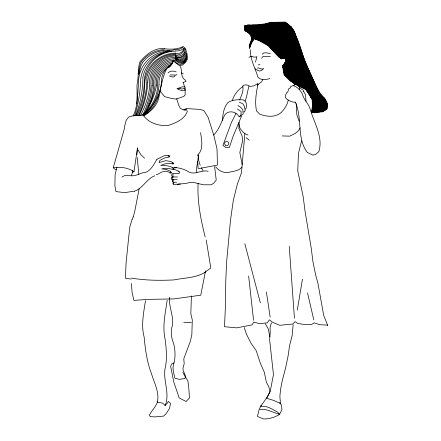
<?xml version="1.0" encoding="UTF-8"?>
<svg xmlns="http://www.w3.org/2000/svg" width="441" height="441" viewBox="0 0 441 441"><rect width="100%" height="100%" fill="white"/><g stroke="black" fill="none" stroke-linecap="round" stroke-linejoin="round"><path stroke-width="0.66" d="M327.233 103.999L327.106 109.004L323.683 109.66L319.345 107.72L311.776 98.233L308.325 92.979M198.202 155C198.599 160.871 195.765 166.582 196.862 172.437M169.686 297.179C168.484 306.616 173.732 315.442 172.558 324.984C170.342 331.02 171.185 337.47 173.578 343.307C175.391 350.369 175.678 357.927 173.407 364.916C172.216 369.343 174.057 373.847 174.895 378.196L179.382 379.381L185.176 378.417L185.159 374.988L183.18 370.517L182.91 368.411L184.206 363.665L183.77 358.809L190.28 341.505L191.835 334.763L192.298 320.006L190.837 313.689L191.4 295.917M198.103 183.522C197.16 201.509 200.826 219.546 205.148 236.949M244.854 133.634L241.486 172.729L237.324 184.228L233.289 200.468L230.478 220.351L226.597 262.152L225.742 282.179L225.572 302.995L224.508 326.715L236.745 327.867L252.015 324.901L253.735 322.106L259.54 323.661L267.29 322.84L269.385 319.819L272.444 322.178L279.721 325.304L292.736 324.041L295.101 321.66L297.741 323.496L305.652 324.664L311.335 324.488L314.339 322.895L319.769 324.714L327.525 325.094M185.071 89.992L185.099 87.423L184.674 86.48M250.284 49.756C250.312 58.218 254.038 66.189 256.982 74.116C257.346 80.62 265.317 80.108 269.798 78.542M293.155 324.719L292.151 335.529L289.561 345.7L288.133 355.722L285.553 368.229L282.334 380.247L280.531 389.59L279.881 396.332L280.437 403.443L273.723 400.422L266.717 398.344L270.223 391.365L273.464 374.602L269.622 339.73L270.228 332.459L270.096 327.454L270.983 324.025L271.656 322.972M167.178 300.354C165.292 313.424 162.15 326.72 165.243 339.923C166.334 349.531 167.398 359.398 164.995 368.908C163.082 381.233 170.303 393.863 165.006 405.792M137.416 147.774L136.919 154.741M132.289 172.414L133.965 171.654L137.471 148.341M222.402 120.641C222.771 114.417 223.697 107.968 227.595 102.814C232.12 99.539 237.809 99.644 243.129 99.848L244.865 100.895C246.734 103.122 247.373 106.43 245.687 108.949L245.273 109.098M297.306 310.062L302.443 279.208M145.464 300.597C143.716 312.663 140.911 325.067 144.152 337.117C145.287 349.476 146.963 361.901 151.428 373.555C154.174 382.882 159.879 392.716 157.239 402.666C155.271 407.225 151.704 410.758 149.389 415.08L150.298 416.657L155.458 416.899L163.732 416.072L166.097 413.691L169.498 408.52L170.529 403.509L168.297 401.409L167.255 403.261L165.155 405.378L162.624 403.168L157.084 401.988M139.113 188.836L134.797 211.173L133.243 216.978M205.556 270.824L200.771 295.2L174.024 298.893L148.358 299.378L133.871 300.387L132.102 292.488L131.424 283.535M257.963 84.237C256.166 92.996 254.689 102.009 256.502 110.895L259.677 114.158C266.551 116.744 275.476 117.813 281.275 112.367C284.588 108.96 287.383 104.809 288.243 100.057M257.296 85.824L257.809 83.448L254.022 85.835L249.391 86.535M116.915 167.1L115.101 174.746L114.886 185.705L115.966 191.609L124.814 192.623L134.296 191.151M116.474 169.333L115.173 169.333L113.21 167.812L124.274 129.125L124.516 126.705L126.192 120.305L128.59 117.102L132.383 115.917L143.204 115.029C148.292 122.984 158.672 126.021 167.734 125.624C175.358 123 184.316 119.72 187.32 111.463L186.367 109.208L183.737 109.484M301.572 140.85L298.469 153.396L297.752 170.788L303.248 197.11L305.045 211.222L311.263 248.344L312.906 261.513L315.596 274.671L318.005 283.618L323.677 315.365L327.79 325.734M132.774 170.568L131.997 174.145L131.324 175.32M299.213 89.529L299.726 87.539M311.462 112.874L312.487 105.382L312.195 99.964L309.543 94.969L305.944 89.562L301.6 86.949M132.046 219.469L129.737 227.264L126.065 263.007L125.453 278.288L131.142 279.054M255.499 62.115L256.905 56.58L256.116 57.109L253.481 57.005L251.629 56.227L248.889 57.291M293.927 85.846L294.472 84.082L291.942 81.342L290.509 81.348L284.158 74.904L282.538 65.952L284.109 63.989L285.79 60.819L285.404 58.036L281.452 58.84L278.811 57.159L268.602 45.985L258.939 40.385L254.341 38.67L251.458 43.053L249.38 48.708L249.215 45.699M261.21 405.108L259.121 409.595L257.423 416.453L263.492 418.95C269.076 419.159 274.23 417.373 279.059 414.777L280.63 412.401L281.931 409.347L281.501 405.13L279.644 402.655M229.518 146.958L233.013 136.556L241.877 115.288M249.738 45.015L251.971 38.681L250.108 34.889L245.874 30.429L244.535 25.391M232.33 100.576C234.017 94.826 237.826 89.832 242.881 86.623M222.925 145.409L231.371 122.598L235.963 113.469M132.118 219.453L133.199 216.906M133.149 115.856C138.061 106.347 136.953 95.256 136.991 84.92C138.865 77.23 137.438 69.391 139.94 61.834C146.048 54.546 154.543 47.507 164.647 48.549M239.656 99.809C241.503 95.581 243.834 90.846 242.804 86.149L243.476 85.245L245.846 84.821L249.011 85.482L246.425 97.202L245.058 101.215M175.044 75.643L174.63 76.436L173.203 77.12L169.25 75.935M262.797 79.628L261.756 81.591L257.869 84.716M300.112 127.934L298.629 130.47L295.332 133.386L289.698 136.159L282.168 135.927M156.996 159.19C153.942 164.168 151.246 170.265 145.431 172.508L143.584 172.514L136.219 175.182L132.647 175.838L124.891 175.496L121.848 177.089M185.115 89.529L183.908 90.366L181.549 90.576L176.946 88.696L182.232 86.855L184.851 86.883M261.651 58.289L262.963 56.437L270.339 56.52M197.259 155.419C203.874 149.686 201.636 140.199 200.589 132.592M240.973 115.443L240.036 116.501L238.873 116.507C236.348 111.408 228.146 109.87 224.75 114.985C221.399 121.788 219.304 129.4 213.709 134.996M244.507 27.21L246.486 25.231M244.562 28.119L247.71 24.972M244.612 29.034L248.757 24.889M244.689 29.922L249.738 24.872M244.805 30.771L250.72 24.856L284.065 58.184M245.394 31.14L251.695 24.839L284.809 57.964M245.99 31.509L252.676 24.828M246.646 31.818L253.658 24.812M247.302 32.127L254.633 24.795M247.958 32.436L255.615 24.779M248.603 32.755L256.596 24.762M249.182 33.141L257.572 24.751M258.674 24.613L249.76 33.527L244.573 28.329M250.334 33.913L259.782 24.464M250.813 34.398L260.896 24.321M251.012 35.17L262.004 24.172M263.117 24.029L251.21 35.936L254.027 38.747M251.409 36.702L264.225 23.88L307.73 67.385M251.602 37.468L265.339 23.731M251.8 38.235L266.607 23.428M251.822 39.177L267.93 23.07M251.111 40.853L269.253 22.712M250.4 42.529L253.757 39.172M254.181 38.742L270.57 22.353M249.832 44.061L252.043 41.845M254.876 39.012L271.684 22.21M249.7 45.153L251.216 43.637L250.306 42.744M255.571 39.282L272.626 22.232M249.573 46.244L250.648 45.169M256.265 39.552L273.569 22.248M249.446 47.336L250.075 46.707M256.96 39.822L274.511 22.27M257.654 40.092L275.46 22.287M258.349 40.363L276.402 22.309M259.038 40.633L277.345 22.331M259.716 40.925L278.293 22.348M260.361 41.239L279.252 22.348M261.011 41.559L280.217 22.348M261.656 41.873L281.182 22.348M262.301 42.193L282.146 22.348M262.946 42.512L283.111 22.348M263.597 42.827L284.076 22.348M264.242 43.146L284.958 22.43M264.887 43.461L285.586 22.761M265.537 43.78L286.22 23.097M266.182 44.094L286.854 23.428M266.827 44.414L287.488 23.759M267.455 44.75L288.089 24.117M267.924 45.252L288.618 24.553M268.387 45.748L289.147 24.988M268.856 46.244L289.671 25.429M269.324 46.74L290.2 25.865M269.787 47.237L290.729 26.3M270.256 47.738L291.258 26.736M270.724 48.234L291.683 27.27M271.187 48.731L292.08 27.844M271.656 49.227L292.471 28.411M272.125 49.723L292.863 28.985M272.588 50.224L293.259 29.553M273.056 50.721L293.651 30.126M273.525 51.217L294.042 30.694M273.988 51.713L294.417 31.283M274.462 52.203L294.665 32.006M274.958 52.677L294.908 32.722M275.449 53.146L295.156 33.444M275.939 53.62L295.398 34.161M276.435 54.089L295.641 34.883M276.926 54.563L295.889 35.6M277.417 55.037L296.132 36.322M277.907 55.505L296.38 37.038M278.403 55.979L296.622 37.761M278.894 56.448L296.87 38.472M279.385 56.922L297.129 39.177M279.881 57.396L297.394 39.883M280.371 57.865L297.653 40.583M280.862 58.339L297.912 41.289M281.352 58.807L298.171 41.994M282.472 58.653L298.43 42.7M283.844 58.251L298.689 43.4M285.211 57.843L298.948 44.106M285.658 58.366L299.207 44.811M285.807 59.182L299.472 45.517M285.955 59.998L299.731 46.217M286.099 60.814L299.99 46.922M284.495 63.383L300.249 47.628M282.576 66.266L300.508 48.334M282.78 67.026L300.768 49.034M282.979 67.793L301.027 49.739M283.177 68.553L301.286 50.445M283.348 69.347L301.545 51.156M301.787 51.873L283.48 70.18L300.376 87.026L311.473 75.929L259.964 24.442M283.613 71.012L302.035 52.589M283.745 71.844L302.283 53.306M283.877 72.677L302.532 54.023M284.142 74.342L303.028 55.456M284.478 74.964L303.27 56.172L269.688 22.596M284.969 75.439L303.518 56.889M285.465 75.913L303.766 57.606M285.955 76.381L304.014 58.322M286.446 76.855L304.262 59.039M286.937 77.329L304.522 59.744M287.427 77.798L304.803 60.423M287.923 78.272L305.089 61.106M288.414 78.746L305.376 61.784M288.905 79.215L305.663 62.462L266.651 23.417M289.395 79.689L305.944 63.14M289.886 80.163L306.23 63.818M290.382 80.631L306.517 64.496M290.873 81.105L306.804 65.174M291.363 81.579L307.085 65.858M291.892 82.015L307.371 66.536M292.493 82.379L307.658 67.214M293.089 82.743L307.945 67.892M293.689 83.106L308.226 68.57M294.29 83.476L308.513 69.248M294.891 83.84L308.799 69.926M295.487 84.203L309.086 70.604M296.087 84.567L309.367 71.288M296.688 84.931L309.654 71.966M297.289 85.295L309.94 72.644M297.884 85.659L310.243 73.305M298.485 86.023L310.552 73.961M299.086 86.392L310.855 74.617M299.72 86.717L311.164 75.273M301.038 87.329L311.776 76.591M301.694 87.638L312.085 77.247M302.355 87.941L312.393 77.903M303.011 88.244L312.702 78.559M303.673 88.553L313.005 79.215M304.329 88.856L313.314 79.871M304.99 89.165L313.623 80.532M305.58 89.534L313.926 81.188M305.982 90.096L314.235 81.844M306.379 90.664L314.543 82.5M306.776 91.232L314.846 83.156M307.173 91.8L315.155 83.818M307.57 92.362L315.464 84.468M307.967 92.93L315.778 85.119M308.369 93.498L316.092 85.769M308.766 94.065L316.406 86.419M309.163 94.628L316.721 87.07M309.549 95.206L317.04 87.72M309.924 95.796L317.355 88.365M310.299 96.386L317.669 89.016M310.668 96.976L317.983 89.666M311.043 97.566L318.297 90.317M311.418 98.156L318.611 90.967M311.793 98.745L318.926 91.618M312.167 99.341L319.24 92.263M312.234 100.239L319.554 92.913M312.234 101.198L319.868 93.564M312.234 102.163L320.271 94.126M312.245 103.117L320.756 94.6M312.3 104.026L321.246 95.08M312.349 104.936L321.737 95.554M312.404 105.846L322.222 96.028M312.46 106.755L322.713 96.502M312.515 107.67L323.203 96.981M312.371 108.773L323.688 97.455M312.118 109.991L324.179 97.93M311.864 111.204L324.67 98.404M311.688 112.35L325.155 98.883M312.553 112.449L325.557 99.446M325.849 100.113L313.413 112.549L311.892 111.077M314.295 112.631L326.142 100.785M326.439 101.458L315.343 112.549L312.222 109.478M316.39 112.466L326.731 102.125M317.443 112.378L327.024 102.797M318.501 112.284L327.316 103.47M319.565 112.185L327.476 104.269M327.321 105.388L320.635 112.08L312.283 103.751M321.698 111.975L327.167 106.507M327.013 107.632L323.016 111.623L312.234 100.807M325.475 110.129L326.858 108.751M241.96 167.051C238.614 171.566 232.572 170.965 227.788 172.674C223.107 172.844 218.405 170.562 215.643 166.781M262.312 54.182L263.624 53.008L266.105 52.738L270.327 53.62M143.716 115.977C149.907 111.838 156.406 106.694 158.396 99.164C161.108 88.795 161.836 77.44 167.095 68.019C170.739 67.214 172.503 63.526 173.771 60.367L174.834 62.209L179.217 65.5L182.486 65.07L185.639 62.424L187.469 58.989L186.918 53.344L185.463 48.46L183.197 46.514C177.486 49.491 170.899 49.442 164.647 48.813M168.032 72.925C170.121 70.714 173.6 70.632 176.196 71.949M204.624 272.521L210.815 268.018L206.212 239.959M176.995 74.468L175.942 75.113L170.298 74.876M239.661 116.237L240.56 115.707L241.084 113.971L241.073 111.49L237.368 108.982M205.297 272.141C196.013 278.067 184.404 277.758 173.941 279.919C159.78 280.608 145.524 280.476 131.512 278.111M156.996 159.251L164.465 155.612L169.118 155.53L169.708 155.882L169.416 156.946L164.917 157.834L159.896 160.375L159.124 162.619L165.689 160.667L170.832 161.5L173.197 162.795L173.434 163.628L173.142 164.041C169.068 162.696 164.636 163.594 160.722 165.397L166.637 165.695L170.303 166.522L173.908 168.352L173.671 169.774C169.813 168.605 165.733 167.53 161.726 168.947L166.279 169.416L169.89 171.014L171.367 172.844A0.981 0.981 0 0 1 170.546 171.753M171.444 172.911L170.171 173.059M154.808 175.744C146.588 178.803 142.675 188.693 134.345 191.24M184.25 109.484L186.515 108.569L199.845 109.412L203.803 110.448L208.163 117.427L213.924 135.696L216.994 148.86L217.479 165.077L199.69 168.434L198.108 168.324L197.7 161.478M173.925 362.921L171.935 363.72L170.628 366.245L173.748 381.889L179.2 397.936L186.063 401.486L189.476 398.047L188.792 388.146L187.971 381.189L182.927 372.513M182.828 82.61L185.986 81.392L185.6 80.339L183.489 78.658C180.419 74.882 182.58 69.876 180.005 66.023M184.9 88.316L181.686 89.054L180.479 88.531L178.263 88.801M156.285 174.735L158.236 174.085L161.671 172.018L166.042 171.13L168.942 172.139L170.127 173.081M241.762 114.759L243.189 113.965L242.793 109.638L239.998 106.75L237.881 105.559M313.138 155.039L315.337 154.637L318.86 151.577C323.347 136.853 314.13 123.056 310.243 109.34C308.7 103.657 303.606 99.727 302.421 93.944C300.31 90.361 297.477 86.822 293.276 85.554L291.06 86.353L290.272 87.147L290.387 87.787L288.811 88.735L287.769 91.899L286.457 92.963L285.305 96.127L285.31 97.555C287.797 100.487 291.733 102.428 295.608 102.257M257.368 68.057L258.272 67.903L261.849 69.088L263.69 68.553L261.59 70.411L259.749 71.056L257.643 70.428L255.113 68.708M229.518 147.222L226.211 147.763L223.19 145.668M258.255 64.893L259.986 64.618M180.419 183.963L174.013 184.421A1.097 1.097 0 0 1 172.927 183.329A1.097 1.097 0 0 1 174.013 182.232M177.21 184.377L186.427 183.285L190.44 182.398L194.261 182.613L203.428 184.796L211.3 184.807L213.868 183.009L216.228 180.104L214.585 166.522M113.227 167.756C120.343 166.626 127.901 167.597 133.965 171.654M260.025 409.331C267.125 408.702 273.299 412.765 279.958 414.397M172.596 176.973L177.475 176.973M177.254 179.702L172.624 179.702A1.356 1.356 0 0 1 171.262 178.357A1.356 1.356 0 0 1 172.596 176.99M176.598 182.216L173.655 182.216A1.262 1.262 0 0 1 172.409 180.953A1.262 1.262 0 0 1 173.649 179.691M183.765 322.299L191.405 322.377M245.962 25.534L254.551 26.025L262.186 25.727L272.334 22.37L285.509 22.05C299.968 33.736 300.194 53.62 308.375 69.149C313.777 78.851 316.032 90.807 324.686 98.326M208.135 171.295C201.719 169.493 195.435 175.005 189.349 172.244C184.922 169.361 179.625 167.8 174.388 167.486L173.605 168.021L173.605 168.958L178.357 171.158M185.474 110.415L182.684 109.638L180.193 108.177L178.71 105.173L176.725 98.707M248.024 135.023L245.119 133.866L242.737 131.771L239.976 128.359L239.171 124.786L239.072 122.146M178.125 171.08L179.437 171.626L179.768 172.607L178.892 173.484L173.357 173.5A1.742 1.742 0 0 0 171.703 175.226A1.742 1.742 0 0 0 173.335 176.973M239.336 102.125L243.03 103.955L244.474 106.579L245.168 110.415L244.496 112.003L243.972 112.003L243.967 111.59M312.845 155.094L307.322 152.465C296.291 137.807 302.763 117.979 295.194 101.992M294.472 84.082L298.171 85.532L300.288 88.272L303.044 90.102L303.755 91.629M246.194 137.812L249.363 140.172M144.576 158.132L140.988 154.874L137.956 149.879M290.823 26.377L291.611 27.166M286.97 23.489L293.75 30.269M284.941 22.425L294.737 32.221M283.899 22.348L295.233 33.681M282.935 22.348L295.735 35.142M281.975 22.348L296.231 36.603M281.011 22.348L296.727 38.069M280.046 22.348L297.284 39.585M279.081 22.348L297.846 41.112M278.117 22.348L298.408 42.639M277.13 22.326L298.976 44.166M276.143 22.304L299.538 45.699M275.162 22.282L300.101 47.226M274.175 22.265L300.663 48.753M273.188 22.243L301.225 50.28M272.207 22.221L301.754 51.773M271.221 22.199L302.261 53.24M270.443 22.386L302.769 54.712L284.01 73.509L293.375 82.919M268.927 22.8L303.783 57.655M268.167 23.004L304.29 59.127M267.411 23.208L304.935 60.737M265.89 23.621L306.335 64.061M265.074 23.77L307.03 65.726M263.371 23.99L308.43 69.05M262.522 24.106L309.13 70.714M261.667 24.216L309.83 72.374M260.818 24.332L310.64 74.154M259.115 24.553L312.333 77.77M258.261 24.668L313.176 79.584M257.384 24.751L314.025 81.392M256.436 24.768L314.868 83.2M255.488 24.784L315.739 85.036M254.534 24.795L316.644 86.905M253.586 24.812L317.548 88.773M252.638 24.828L318.452 90.642M285.757 58.907L319.361 92.511M285.972 60.086L325.734 99.853M249.788 24.872L283.32 58.405M286.071 61.15L326.483 101.568M248.84 24.883L282.582 58.625M285.669 61.718L327.233 103.277M247.919 24.928L281.838 58.846M285.272 62.28L327.454 104.462M247.125 25.098L266.066 44.039M284.875 62.848L327.332 105.305M246.326 25.264L264.176 43.113M284.473 63.41L327.216 106.154M245.532 25.429L262.285 42.182M284.076 63.978L327.101 106.998M244.948 25.815L260.388 41.256M283.679 64.54L326.979 107.847M244.512 26.339L258.658 40.484M283.276 65.108L326.864 108.695M244.512 27.309L257.075 39.872M282.879 65.67L326.632 109.429M250.874 34.63L255.499 39.255M282.604 66.359L326.031 109.792M244.639 29.36L247.5 32.221M282.946 67.666L303.97 88.691M307.405 92.125L325.436 110.156M244.733 30.418L245.56 31.245M251.541 37.226L253.652 39.337M283.293 68.978L302.173 87.858M309.599 95.284L324.835 110.52M251.877 38.527L253.272 39.922M311.263 97.913L324.234 110.884M251.745 39.359L252.897 40.511M283.651 71.266L298.298 85.912M312.234 99.842L323.633 111.248M251.458 40.032L252.522 41.101M283.833 72.412L295.839 84.413M251.172 40.71L252.147 41.686M312.234 101.772L322.371 111.909M250.885 41.388L251.772 42.275M312.234 102.736L321.489 111.997M250.598 42.066L251.475 42.942M312.344 104.776L319.731 112.168M250.019 43.416L250.951 44.348M312.404 105.801L318.854 112.251M249.815 44.177L250.692 45.054M312.465 106.827L317.978 112.339M249.716 45.043L250.427 45.754M312.52 107.847L317.085 112.411M249.612 45.903L250.168 46.459M312.388 108.679L316.191 112.483M249.512 46.768L249.909 47.159M312.057 110.278L314.405 112.62M311.726 111.876L312.272 112.416M279.699 414.661L277.731 412.148C272.51 409.463 266.783 405.18 260.692 406.541C263.872 401.459 267.726 397.159 269.958 391.481L268.773 386.63L266.381 382.275L264.341 372.27L260.35 363.219L256.232 350.7L251.194 343.495L246.409 334.146L244.275 327.569M265.333 323.788L268.255 328.782L269.87 336.83M159.94 90.879L164.598 96.656L172.095 98.58L176.047 99.087L183.831 96.419L185.137 94.832L185.121 90.504M303.579 91.304L305.591 94.986L305.993 101.309M201.416 167.784L203.014 170.788M299.119 121.247L296.832 114.781L296.253 103.607M200.203 165.27L198.753 160.684L198.312 155.414M183.335 82.517L184.553 86.938M238.487 123.469L238.906 125.051L238.923 128.739L242.12 136.104L242.666 140.844L239.821 152.448L242.164 164.576M244.81 243.63L260.35 302.846M307.509 292.89L313.799 319.885M266.364 291.903L270.162 317.029M185.044 90.019L185.121 90.543M248.641 276.022L253.575 320.414M137.311 157.641L138.777 174.393M289.235 246.332L294.445 318.242M146.881 77.925A83.377 83.377 0 0 1 138.287 115.647M149.747 86.017A79.27 79.27 0 0 1 140.525 115.399M151.114 85.89A89.247 89.247 0 0 1 143.27 114.026M152.239 85.769A75.058 75.058 0 0 1 144.764 112.907M153.606 85.642A62.991 62.991 0 0 1 148.374 106.81M147.878 108.177A73.377 73.377 0 0 0 155.105 85.267A21.339 21.339 0 0 1 173.341 61.475M156.472 85.146A68.658 68.658 0 0 1 145.508 112.036M157.718 85.146A38.896 38.896 0 0 1 141.897 115.151M158.964 84.898A39.673 39.673 0 0 1 142.895 115.151M173.291 59.998A11.786 11.786 0 0 1 168.434 66.597M159.107 84.733A17.293 17.293 0 0 1 170.132 66.442M157.768 84.898A18.643 18.643 0 0 1 171.51 64.584M156.434 85.063A19.988 19.988 0 0 1 172.591 62.964M153.76 85.394A22.684 22.684 0 0 1 175.965 59.926M152.421 85.56A24.029 24.029 0 0 1 175.942 58.581M151.081 85.725A25.38 25.38 0 0 1 175.926 57.236M149.747 85.89A26.725 26.725 0 0 1 175.909 55.886M146.754 77.677A29.712 29.712 0 0 1 175.408 54.017M147.752 82.528A82.792 82.792 0 0 1 139.031 115.52M144.764 84.022A69.794 69.794 0 0 1 137.162 115.399M147.752 82.406A28.665 28.665 0 0 1 175.661 54.893M142.895 77.054A33.4 33.4 0 0 1 169.928 51.156M142.895 77.302A103.839 103.839 0 0 1 135.541 115.647M144.262 81.905A76.894 76.894 0 0 1 135.916 115.774M140.525 82.406A127.383 127.383 0 0 1 134.67 115.647M138.535 82.032A506.224 506.224 0 0 1 136.914 103.817M139.532 73.316A20.341 20.341 0 0 1 142.393 62.986M138.656 74.435A43.24 43.24 0 0 1 141.026 62.109M142.393 62.859A31.179 31.179 0 0 1 164.195 50.406M140.525 82.158A31.201 31.201 0 0 1 171.67 51.531M138.535 81.657A31.201 31.201 0 0 1 169.68 51.029M144.764 83.773A31.201 31.201 0 0 1 175.909 53.146M144.262 81.783A31.201 31.201 0 0 1 175.408 51.156M141.148 62.109A31.179 31.179 0 0 1 162.95 49.662A19.867 19.867 0 0 0 174.537 49.662A10.821 10.821 0 0 0 182.883 47.17M184.007 48.543A6.858 6.858 0 0 1 175.408 53.273M184.63 48.416A7.982 7.982 0 0 1 175.535 55.015M185.253 49.414A7.106 7.106 0 0 1 175.783 55.764M186.874 54.392A7.629 7.629 0 0 1 180.143 59.998M186.499 53.521A7.977 7.977 0 0 1 175.286 58.377M185.374 51.404A6.935 6.935 0 0 1 175.408 56.635M185.749 52.523A7.039 7.039 0 0 1 175.286 57.005M183.759 48.416A10.821 10.821 0 0 1 175.408 50.908M186.874 55.886A5.667 5.667 0 0 1 175.909 56.635M186.874 56.883A5.667 5.667 0 0 1 175.909 57.628M186.62 57.754A5.667 5.667 0 0 1 175.661 58.499M186.499 58.625A5.667 5.667 0 0 1 175.535 59.375M185.749 59.744A5.667 5.667 0 0 1 174.785 60.494M161.456 81.535A18.726 18.726 0 0 1 168.556 66.597M158.843 94.606A33.814 33.814 0 0 1 144.885 114.776M161.582 81.287A50.031 50.031 0 0 1 143.518 115.399M169.746 156.329A0.987 0.987 0 0 1 168.142 155.53M173.33 163.716A0.987 0.987 0 0 1 172.315 162.431M176.422 167.707A3.093 3.093 0 0 1 174.438 167.558M173.875 169.394A1.566 1.566 0 0 1 172.756 167.778M173.649 183.991A1.24 1.24 0 0 1 173.594 182.679M173.098 181.764A1.406 1.406 0 0 1 173.23 180.264M172.282 179.244A3.594 3.594 0 0 1 172.31 177.536M173.043 176.229A3.335 3.335 0 0 1 173.148 174.156M183.335 73.223A2.122 2.122 0 0 1 181.201 72.919M225.682 145.293A2.056 2.056 0 0 0 228.769 143.512A2.056 2.056 0 0 0 225.682 141.732A2.056 2.056 0 0 0 225.682 145.293"/></g></svg>
